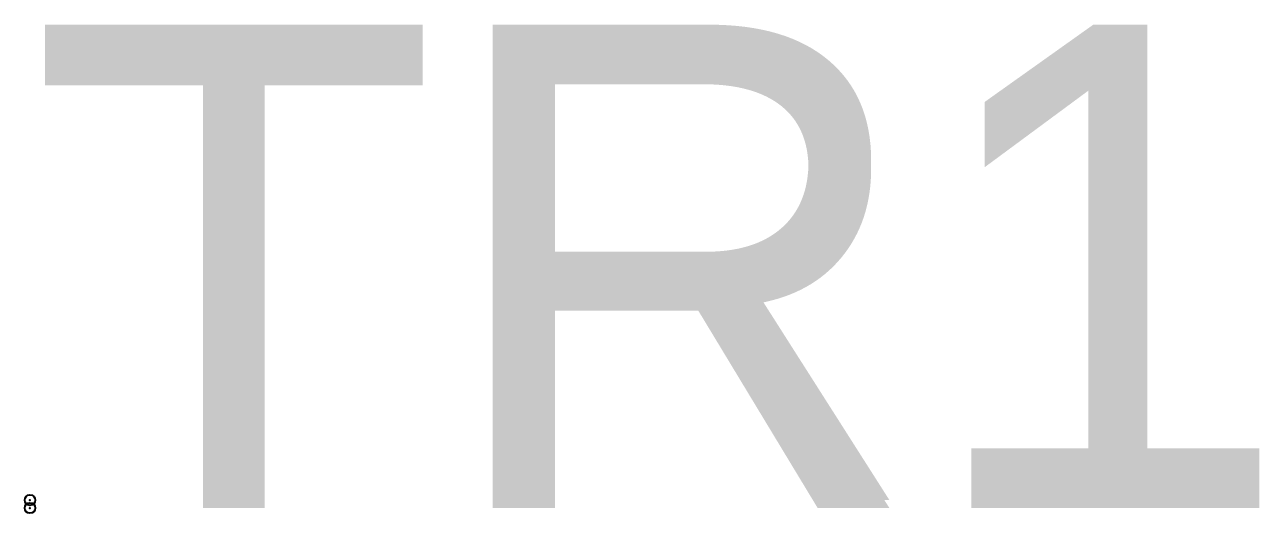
# Model space of a CAD drawing. Header units: metres. Extents: x -4 to 551109, y 542535 to 1840456.
# Drawn here: x 542617.4 to 542622.071, y 1838038.17 to 1838040.02 of the extents above; entities that cross this region are included whole.
import ezdxf

# ---------------------------------------------------------------- set-up
doc = ezdxf.new("R2010")
doc.units = ezdxf.units.M
doc.header["$LTSCALE"] = 0.08
doc.header["$PDMODE"] = 32
doc.header["$PDSIZE"] = 0.04
doc.layers.add('12', color=7, linetype='Continuous')
doc.layers.add('7', color=7, linetype='Continuous')

msp = doc.modelspace()

# ---------------------------------------------------------------- linework, layer by layer
at = {"layer": '7'}
for p in [(542617.42, 1838038.22), (542617.42, 1838038.19)]:
    msp.add_point(p, dxfattribs=at)

# ---------------------------------------------------------------- texts
at = {"layer": '12', "width": 1.05}
for p in [(542617.42, 1838038.22), (542617.42, 1838038.22), (542617.42, 1838038.19)]:
    msp.add_text('TR1', height=1.8, dxfattribs=at).set_placement(p)

doc.saveas('drawing.dxf')
